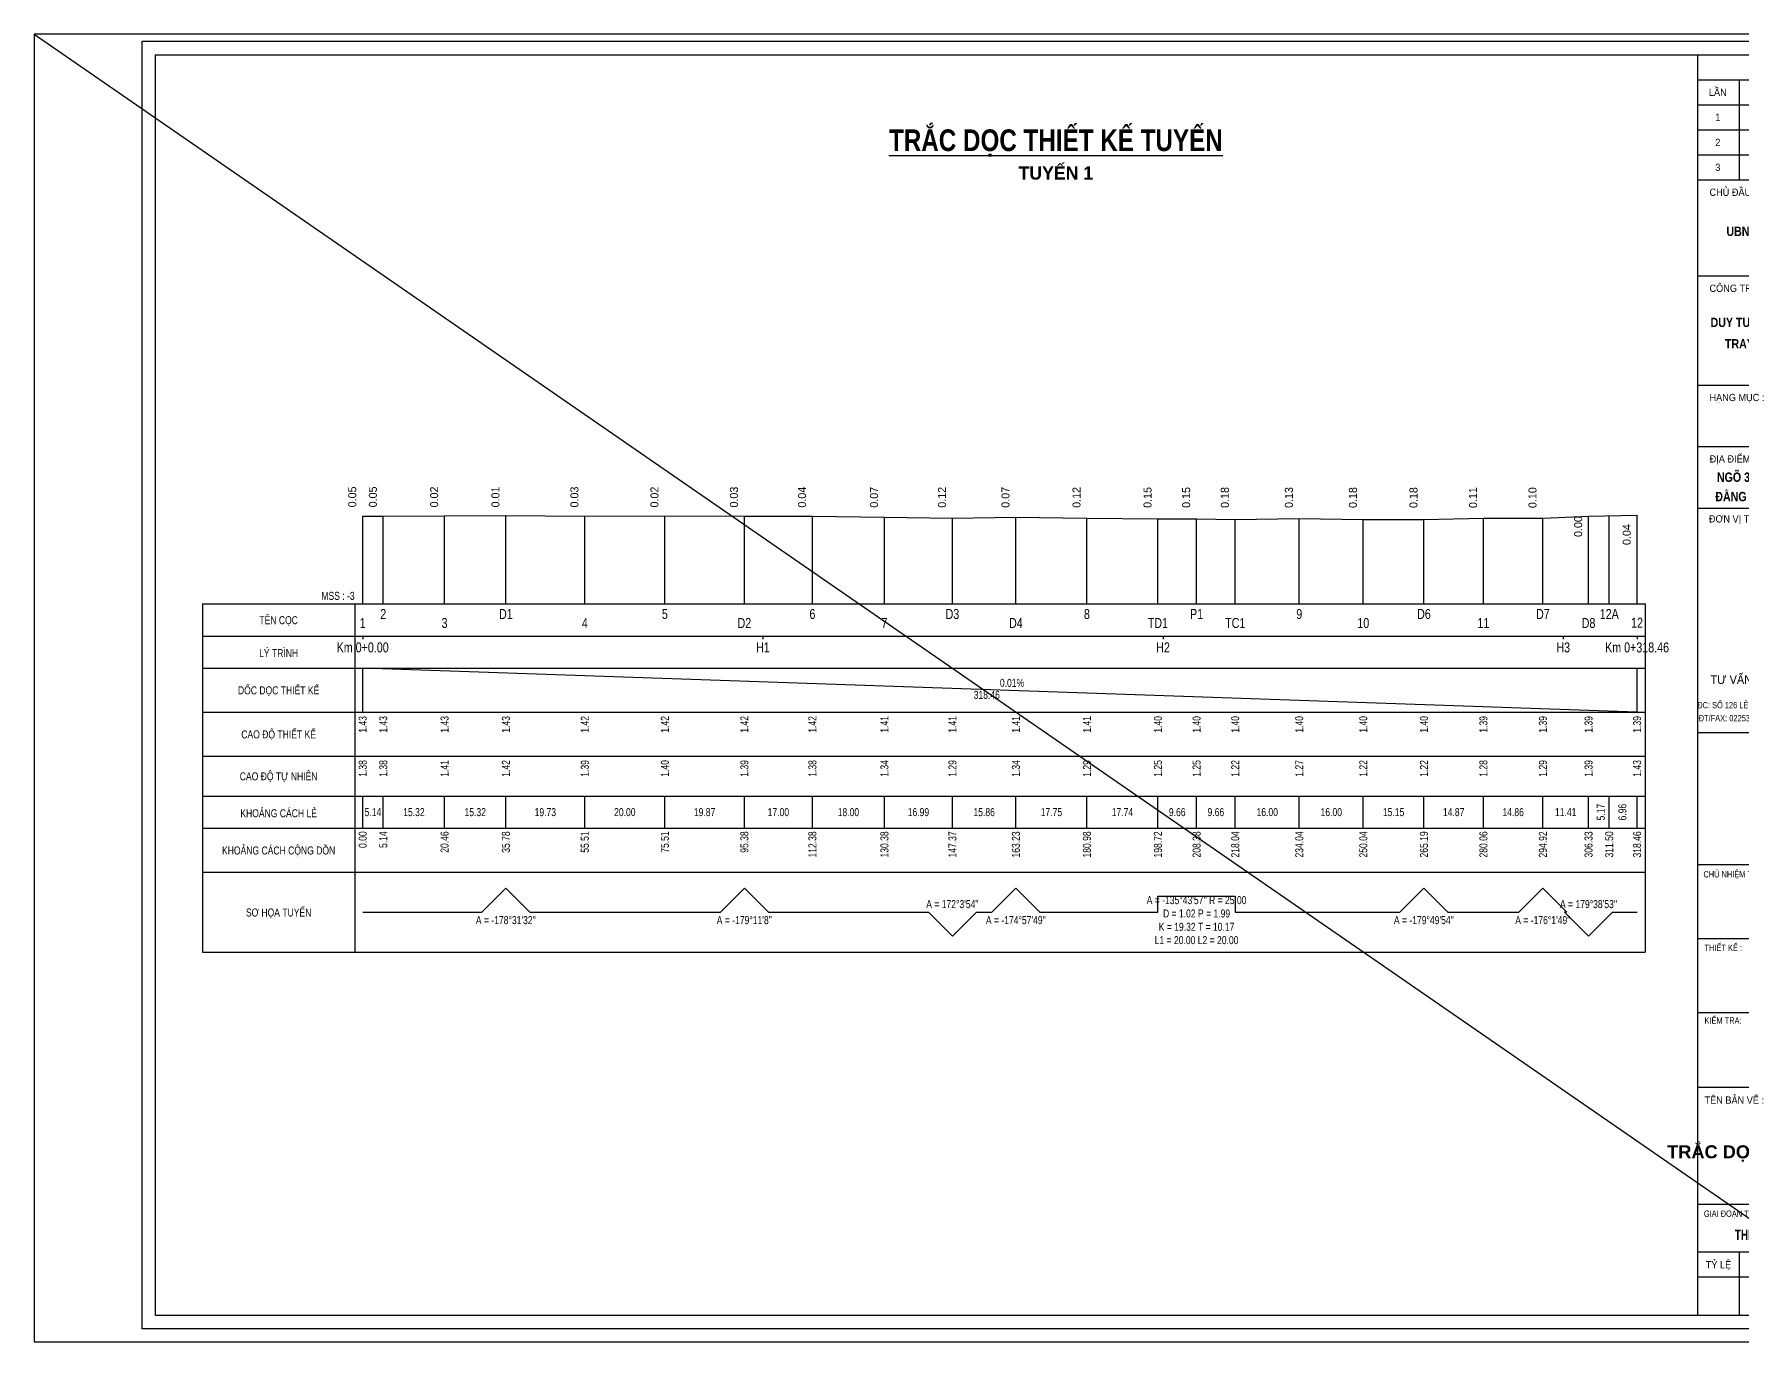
# Model space of a CAD drawing. Header units: inches. Extents: x 484 to 1135, y -186 to 819.
# Drawn here: x 484.5 to 911.5, y -16.1 to 310.5 of the extents above; entities that cross this region are included whole.
import ezdxf
from ezdxf.enums import TextEntityAlignment as Align

# ---------------------------------------------------------------- set-up
doc = ezdxf.new("R2010")
doc.units = ezdxf.units.IN
doc.header["$MEASUREMENT"] = 0
for name, color, linetype in [('Bang TD tu nhien', 3, 'Continuous'), ('BT7-THAY', 7, 'Continuous'), ('DD Ranh dan trong 1 trai', 2, 'Continuous'), ('Duong dong trac doc tu nhien', 9, 'Continuous'), ('ENTTNTHIETKE1', 2, 'Continuous'), ('GHICHU', 7, 'Continuous'), ('KHUNGTEN', 5, 'Continuous'), ('T.bao', 6, 'Continuous'), ('thep', 2, 'Continuous'), ('Trac doc tu nhien', 3, 'Continuous'), ('TracDoc', 7, 'Continuous'), ('TXT', 5, 'Continuous')]:
    doc.layers.add(name, color=color, linetype=linetype)
doc.layers.add('KCS_Plotter', color=11, linetype='Continuous', plot=False)
doc.layers.add('LC Text2', color=7, linetype='Continuous', lineweight=25)
doc.styles.add('BangTD', font='viet buddy.shx', dxfattribs={"width": 0.8})
doc.styles.add('LC 1', font='')
doc.styles.add('LC3', font='', dxfattribs={"width": 0.8})
doc.styles.add('style1', font='')
doc.styles.add('T2', font='', dxfattribs={"width": 0.8})
doc.styles.add('THANG2', font='')
doc.styles.add('VnAvantH-B', font='')
doc.styles.get('LC 1').set_extended_font_data('.VnAvantH', bold=True)
doc.styles.get('LC3').set_extended_font_data('.VnArialH', bold=True)
doc.styles.get('style1').set_extended_font_data('.VnAvantH')
doc.styles.get('T2').set_extended_font_data('.VnArialH')
doc.styles.get('THANG2').set_extended_font_data('.VnHelvetInsH', bold=True)
doc.styles.get('VnAvantH-B').set_extended_font_data('.VnAvantH', bold=True)

# ---------------------------------------------------------------- blocks, each defined once
blk = doc.blocks.new('TIEUDE1')
at = {"layer": 'LC Text2', "color": 7, "style": 'LC 1'}
blk.add_attdef('TIªU§Ò', text='', height=5, dxfattribs=at).set_placement((0, 0), align=Align.BOTTOM_CENTER)
blk.add_attdef('TL', text='', height=3, dxfattribs=at).set_placement((0, -2), align=Align.TOP_CENTER)
blk = doc.blocks.new('khung vpn')
at = {"layer": 'Defpoints'}
for p, q in [((52556.45964432618, -4195.445519303803), (52498.75819758818, -4195.445519303803)), ((52498.75819758818, -4195.445519303803), (52498.75819758818, -4235.275694307393)), ((52498.75819758818, -4235.275694307393), (52556.45964432618, -4235.275694307393))]:
    blk.add_line(p, q, dxfattribs=at)
at = {"layer": 'KHUNGTEN'}
blk.add_lwpolyline([(52556.24304850244, -4234.884980830777), (52502.04792260095, -4234.884980830777), (52502.04792260095, -4195.662115130224), (52556.24304850244, -4195.662115130224)], close=True, dxfattribs=at)
at = {"layer": 'T.bao'}
for p, q in [((52549.44289181817, -4196.835486807197), (52555.83215303945, -4196.835486807197)), ((52550.70276760024, -4196.835486807197), (52550.70276760024, -4199.88539166286)), ((52549.44289181817, -4197.597963021079), (52555.83215303945, -4197.597963021079)), ((52549.44289181817, -4198.360439235052), (52555.83215303945, -4198.360439235052)), ((52549.44289181817, -4199.122915448978), (52555.83215303945, -4199.122915448978)), ((52549.44289181817, -4222.986925725188), (52555.83215303945, -4222.986925725188)), ((52549.44289181817, -4225.240586002756), (52555.83215303945, -4225.240586002756)), ((52549.44289181817, -4227.516493724237), (52555.83215303945, -4227.516493724237)), ((52549.44289181817, -4232.533692328487), (52555.83215303945, -4232.533692328487)), ((52550.70276760024, -4232.533692328487), (52550.70276760024, -4234.474085367845)), ((52549.44289181817, -4233.29616854246), (52555.83215303945, -4233.29616854246))]:
    blk.add_line(p, q, dxfattribs=at)
at = {"layer": 'thep'}
for p, q in [((52549.44289181817, -4199.88539166286), (52555.83215303945, -4199.88539166286)), ((52549.44289181817, -4202.810375340749), (52555.83215303945, -4202.810375340749)), ((52549.44289181817, -4206.13754427426), (52555.83215303945, -4206.13754427426)), ((52549.44289181817, -4208.009076799373), (52555.83215303945, -4208.009076799373)), ((52549.44289181817, -4209.880609324487), (52555.83215303945, -4209.880609324487)), ((52549.44289181817, -4216.72111021527), (52555.83215303945, -4216.72111021527)), ((52549.44289181817, -4220.74143934323), (52555.83215303945, -4220.74143934323)), ((52549.44289181817, -4231.082536705645), (52555.83215303945, -4231.082536705645))]:
    blk.add_line(p, q, dxfattribs=at)
for points in [[(52555.83215303945, -4234.474085367845), (52502.45881806394, -4234.474085367845), (52502.45881806394, -4196.073010593269), (52555.83215303945, -4196.073010593269)], [(52555.83215303945, -4196.073010593269), (52555.83215303945, -4234.474085367845), (52549.44289181817, -4234.474085367845), (52549.44289181817, -4196.073010593269)]]:
    blk.add_lwpolyline(points, close=True, dxfattribs=at)
at = {"layer": 'BT7-THAY', "linetype": 'ByBlock', "style": 'VnAvantH-B'}
for s, height, width, p in [('ubnd ph\xadêng §»NG GIANG', 0.2851237116029671, 0.8500000011222866, (52552.6695148174, -4201.592412668494)), ('ngâ 384 L¹CH TRAY, PH¦êNG', 0.2851237116029671, 0.8500000011222866, (52552.52450194196, -4209.081643928986)), ('§»NG GIANG, quËn ng« quyÒn', 0.2851237116029671, 0.8500000011222866, (52552.63446091265, -4209.672588918063)), ('thiÕt kÕ b¶n vÏ thi c«ng', 0.3207641755530889, 0.7000000012401753, (52552.64303810366, -4232.176612452314))]:
    blk.add_text(s, height=height, dxfattribs=dict(at, width=width)).set_placement(p, align=Align.CENTER)
at = {"layer": 'BT7-THAY', "insert": (52552.64253074035, -4204.080975829308), "char_height": 0.2851237116029671, "width": 6.524099126571677, "attachment_point": 2, "line_spacing_factor": 1.372150999519948, "style": 'VnAvantH-B'}
blk.add_mtext('{\\W0.85;duy tu, söa ch÷a NGâ 384 L¹CH TRAY, PH¦êNG §»NG GIANG}', dxfattribs=at)
at = {"layer": 'TXT', "linetype": 'Continuous'}
for s, height, style, width, p in [('lÇn', 0.221811262235822, 'T2', 0.9, (52550.05448000691, -4197.326304958766)), ('1', 0.221811262235822, 'T2', 0.9, (52550.05448000691, -4198.088781172693)), ('2', 0.221811262235822, 'T2', 0.9, (52550.05448000691, -4198.85125738662)), ('3', 0.221811262235822, 'T2', 0.9, (52550.05448000691, -4199.613733600548)), ('®c: sè 126 lª v¨n thuyÕt - kªnh d\xad¬ng - lª ch©n - hp', 0.1940848544563443, 'T2', 0.8, (52552.68916620999, -4215.979650581708)), ('§T/fax: 02253.623.623      Email: Congty18@gmail.com', 0.1940848544563443, 'style1', 0.7, (52552.66567721473, -4216.375771828277)), ('giai ®o¹n thùc hiÖn:', 0.1940848544563443, 'T2', 0.8, (52550.90430934657, -4231.470782055649)), ('tû lÖ', 0.221811262235822, 'T2', 0.9, (52550.0760974644, -4233.041478438884))]:
    blk.add_text(s, height=height, dxfattribs=dict(at, style=style, width=width)).set_placement(p, align=Align.CENTER)
at = {"layer": 'TXT', "linetype": 'Continuous', "style": 'T2'}
for s, height, width, p in [('chñ ®Çu t\xad :', 0.221811262235822, 0.9, (52549.8016593474, -4200.370603799054)), ('c«ng tr×nh :', 0.221811262235822, 0.9, (52549.8016593474, -4203.295587476874)), ('h¹ng môc :', 0.221811262235822, 0.9, (52549.8016593474, -4206.622756410431)), ('®Þa ®iÓm xd:', 0.221811262235822, 0.9, (52549.80643529732, -4208.494288935544)), ('®¬n vÞ thiÕt kÕ:', 0.221811262235822, 0.9, (52549.78481783982, -4210.320213736409)), ('chñ nhiÖm thiÕt kÕ:', 0.1940848544563443, 0.8, (52549.61652844689, -4221.132441106699)), ('thiÕt kÕ :', 0.1940848544563443, 0.8, (52549.65083987651, -4223.3714315874)), ('kiÓm tra:', 0.1940848544563443, 0.8, (52549.65083987651, -4225.587042321379)), ('tªn b¶n vÏ :', 0.221811262235822, 0.9, (52549.65083987651, -4228.025783274835))]:
    blk.add_text(s, height=height, dxfattribs=dict(at, width=width)).set_placement(p)
at = {"layer": 'TXT', "linetype": 'Continuous', "style": 'T2', "width": 0.9}
blk.add_text('t\xad vÊn ®Çu t\xad x©y dùng sè 18', height=0.2661735146829865, dxfattribs=at).set_placement((52552.62071698596, -4215.09385428579), align=Align.MIDDLE)

msp = doc.modelspace()

# ---------------------------------------------------------------- linework, layer by layer
at = {"layer": 'Bang TD tu nhien', "color": 3}
for p, q in [((526.5848096249832, 168.1940676881414), (526.5848096249832, 81.19406768814139)), ((526.5848096249832, 168.1940676881414), (887.0446484921707, 168.1940676881414)), ((564.5848096249832, 168.1940676881414), (564.5848096249832, 81.19406768814139)), ((887.0446484921707, 168.1940676881414), (887.0446484921707, 81.19406768814139)), ((526.5848096249832, 160.1940676881414), (887.0446484921707, 160.1940676881414)), ((526.5848096249832, 152.1940676881414), (887.0446484921707, 152.1940676881414)), ((526.5848096249832, 141.1940676881414), (887.0446484921707, 141.1940676881414)), ((526.5848096249832, 130.1940676881414), (887.0446484921707, 130.1940676881414)), ((526.5848096249832, 120.1940676881414), (887.0446484921707, 120.1940676881414)), ((526.5848096249832, 112.1940676881414), (887.0446484921707, 112.1940676881414)), ((526.5848096249832, 101.1940676881414), (887.0446484921707, 101.1940676881414)), ((526.5848096249832, 81.19406768814139), (887.0446484921707, 81.19406768814139))]:
    msp.add_line(p, q, dxfattribs=at)
at = {"layer": 'Duong dong trac doc tu nhien', "color": 8}
for p, q in [((566.5848096249832, 168.1940676881414), (566.5848096249832, 190.0940676881414)), ((571.7248096249832, 168.1940676881414), (571.7248096249832, 190.0940676881414)), ((587.0448096249833, 168.1940676881414), (587.0448096249833, 190.2440676881414)), ((602.3648096249832, 168.1940676881414), (602.3648096249832, 190.2940676881414)), ((622.0948096249832, 168.1940676881414), (622.0948096249832, 190.1440676881414)), ((642.0948096249832, 168.1940676881414), (642.0948096249832, 190.1940676881414)), ((661.9648096249832, 168.1940676881414), (661.9648096249832, 190.1440676881414)), ((678.9648096249832, 168.1940676881414), (678.9648096249832, 190.0940676881414)), ((696.9648096249832, 168.1940676881414), (696.9648096249832, 189.8940676881414)), ((713.9548096249832, 168.1940676881414), (713.9548096249832, 189.6440676881414)), ((729.8148096249832, 168.1940676881414), (729.8148096249832, 189.8940676881414)), ((747.5648096249832, 168.1940676881414), (747.5648096249832, 189.6440676881414)), ((765.3048096249832, 168.1940676881414), (765.3048096249832, 189.4440676881414)), ((774.9648096249832, 168.1940676881414), (774.9648096249832, 189.4440676881414)), ((784.6248096249832, 168.1940676881414), (784.6248096249832, 189.2940676881414)), ((800.6248096249832, 168.1940676881414), (800.6248096249832, 189.5440676881414)), ((816.6248096249832, 168.1940676881414), (816.6248096249832, 189.2940676881414)), ((831.7748096249832, 168.1940676881414), (831.7748096249832, 189.2940676881414)), ((846.6448096249833, 168.1940676881414), (846.6448096249833, 189.5940676881414)), ((861.5048096249832, 168.1940676881414), (861.5048096249832, 189.6440676881414)), ((872.9148096249833, 168.1940676881414), (872.9148096249833, 190.1440676881414)), ((878.0848096249831, 168.1940676881414), (878.0848096249831, 190.2293108868223)), ((885.0448096249831, 168.1940676881414), (885.0448096249831, 190.3440676881414))]:
    msp.add_line(p, q, dxfattribs=at)
at = {"layer": 'KCS_Plotter'}
msp.add_line((484.4950380975195, 310.5451644080764), (957.7426556727492, -16.13792561810999), dxfattribs=at)
at = {"layer": 'Trac doc tu nhien', "color": 3}
msp.add_lwpolyline([(566.5848096249832, 190.0940676881414), (571.7248096249832, 190.0940676881414), (587.0448096249833, 190.2440676881414), (602.3648096249832, 190.2940676881414), (622.0948096249832, 190.1440676881414), (642.0948096249832, 190.1940676881414), (661.9648096249832, 190.1440676881414), (678.9648096249832, 190.0940676881414), (696.9648096249832, 189.8940676881414), (713.9548096249832, 189.6440676881414), (729.8148096249832, 189.8940676881414), (747.5648096249832, 189.6440676881414), (765.3048096249832, 189.4440676881414), (774.9648096249832, 189.4440676881414), (784.6248096249832, 189.2940676881414), (800.6248096249832, 189.5440676881414), (816.6248096249832, 189.2940676881414), (831.7748096249832, 189.2940676881414), (846.6448096249833, 189.5940676881414), (861.5048096249832, 189.6440676881414), (872.9148096249833, 190.1440676881414), (885.0448096249831, 190.3440676881414)], dxfattribs=at)
at = {"layer": 'TracDoc', "color": 5}
for p, q in [((566.5848096249832, 160.1940676881414), (566.5848096249832, 159.3940676881414)), ((666.5848096249832, 160.1940676881414), (666.5848096249832, 159.3940676881414)), ((766.5848096249832, 160.1940676881414), (766.5848096249832, 159.3940676881414)), ((866.5848096249832, 160.1940676881414), (866.5848096249832, 159.3940676881414)), ((885.0446484921707, 160.1940676881414), (885.0446484921707, 159.3940676881414))]:
    msp.add_line(p, q, dxfattribs=at)
at = {"layer": 'TracDoc', "color": 2}
for p, q in [((566.5848096249832, 141.1940676881414), (566.5848096249832, 152.1940676881414)), ((885.0448096249831, 141.1940676881414), (566.5848096249832, 152.1940676881414)), ((885.0448096249831, 141.1940676881414), (885.0448096249831, 152.1940676881414))]:
    msp.add_line(p, q, dxfattribs=at)
at = {"layer": 'TracDoc', "color": 3}
for p, q in [((566.5848096249832, 112.1940676881414), (566.5848096249832, 120.1940676881414)), ((571.7248096249832, 112.1940676881414), (571.7248096249832, 120.1940676881414)), ((587.0448096249833, 112.1940676881414), (587.0448096249833, 120.1940676881414)), ((602.3648096249832, 112.1940676881414), (602.3648096249832, 120.1940676881414)), ((622.0948096249832, 112.1940676881414), (622.0948096249832, 120.1940676881414)), ((642.0948096249832, 112.1940676881414), (642.0948096249832, 120.1940676881414)), ((661.9648096249832, 112.1940676881414), (661.9648096249832, 120.1940676881414)), ((678.9648096249832, 112.1940676881414), (678.9648096249832, 120.1940676881414)), ((696.9648096249832, 112.1940676881414), (696.9648096249832, 120.1940676881414)), ((713.9548096249832, 112.1940676881414), (713.9548096249832, 120.1940676881414)), ((729.8148096249832, 112.1940676881414), (729.8148096249832, 120.1940676881414)), ((747.5648096249832, 112.1940676881414), (747.5648096249832, 120.1940676881414)), ((765.3048096249832, 112.1940676881414), (765.3048096249832, 120.1940676881414)), ((774.9648096249832, 112.1940676881414), (774.9648096249832, 120.1940676881414)), ((784.6248096249832, 112.1940676881414), (784.6248096249832, 120.1940676881414)), ((800.6248096249832, 112.1940676881414), (800.6248096249832, 120.1940676881414)), ((816.6248096249832, 112.1940676881414), (816.6248096249832, 120.1940676881414)), ((831.7748096249832, 112.1940676881414), (831.7748096249832, 120.1940676881414)), ((846.6448096249833, 112.1940676881414), (846.6448096249833, 120.1940676881414)), ((861.5048096249832, 112.1940676881414), (861.5048096249832, 120.1940676881414)), ((872.9148096249833, 112.1940676881414), (872.9148096249833, 120.1940676881414)), ((878.0848096249831, 112.1940676881414), (878.0848096249831, 120.1940676881414)), ((885.0448096249831, 112.1940676881414), (885.0448096249831, 120.1940676881414))]:
    msp.add_line(p, q, dxfattribs=at)
at = {"layer": 'TracDoc', "color": 1}
msp.add_lwpolyline([(566.5848096249832, 91.19406768814139), (596.3648096249832, 91.19406768814139), (602.3648096249832, 97.19406768814139), (608.3648096249832, 91.19406768814139), (655.9648096249832, 91.19406768814139), (661.9648096249832, 97.19406768814139), (667.9648096249832, 91.19406768814139), (707.9548096249832, 91.19406768814139), (713.9548096249832, 85.19406768814139), (719.9548096249832, 91.19406768814139), (723.8148096249831, 91.19406768814139), (729.8148096249831, 97.19406768814139), (735.8148096249831, 91.19406768814139), (765.3031951000236, 91.19406768814139), (765.3031951000236, 95.19406768814139), (784.626261901945, 95.19406768814139), (784.626261901945, 91.19406768814139), (825.7746473769854, 91.19406768814139), (831.7746473769854, 97.19406768814139), (837.7746473769854, 91.19406768814139), (855.5046473769854, 91.19406768814139), (861.5046473769854, 97.19406768814139), (867.5046473769854, 91.19406768814139), (866.9146473769854, 91.19406768814139), (872.9146473769854, 85.19406768814139), (878.9146473769854, 91.19406768814139), (885.0446473769854, 91.19406768814139)], dxfattribs=at)

# ---------------------------------------------------------------- block references
at = {"layer": 'ENTTNTHIETKE1', "color": 6, "xscale": 8.201736918742766, "yscale": 8.201736918742766, "zscale": 8.201736918742766}
msp.add_blockref('khung vpn', (-430096.5082592109, 34720.48557065599), dxfattribs=at)
at = {"layer": 'LC Text2'}
ref = msp.add_blockref('TIEUDE1', (739.8047017916203, 279.7173286728242, -1.34709938716741e-05), dxfattribs=dict(at, xscale=1.100034109015741, yscale=1.100034109015741, zscale=1.100034109015741, rotation=359.999216292062))
ref.add_attrib('TIªU§Ò', '%%UTR¾C DäC THIÕT KÕ TUYÕN', dxfattribs={"color": 7, "height": 5.417024029720151, "rotation": 359.9992162747594, "style": 'LC3', "width": 0.8}).set_placement((739.8047017916203, 279.7173286728242), align=Align.BOTTOM_CENTER)
ref.add_attrib('TL', 'tuyÕn 1', dxfattribs={"color": 7, "height": 3.300102327049482, "rotation": 359.9992162747594, "style": 'LC 1'}).set_placement((739.8046716982597, 277.5172604497669), align=Align.TOP_CENTER)

# ---------------------------------------------------------------- texts
at = {"layer": 'Bang TD tu nhien', "color": 3, "style": 'BangTD', "width": 0.8}
for s, p in [('TÊN CỌC', (545.5848096249832, 164.1940676881414)), ('LÝ TRÌNH', (545.5848096249832, 156.1940676881414)), ('DỐC DỌC THIẾT KẾ', (545.5848096249832, 146.6940676881414)), ('CAO ĐỘ THIẾT KẾ', (545.5848096249832, 135.6940676881414)), ('CAO ĐỘ TỰ NHIÊN', (545.5848096249832, 125.1940676881414)), ('KHOẢNG CÁCH LẺ', (545.5848096249832, 116.1940676881414)), ('KHOẢNG CÁCH CỘNG DỒN', (545.5848096249832, 106.6940676881414)), ('SƠ HỌA TUYẾN', (545.5848096249832, 91.19406768814139))]:
    msp.add_text(s, height=2, dxfattribs=at).set_placement(p, align=Align.MIDDLE)
at = {"layer": 'DD Ranh dan trong 1 trai', "color": 2}
for s, p in [('0.05', (565.5848096249832, 192.3440676881414)), ('0.05', (570.7248096249832, 192.3407118300798)), ('0.02', (586.0448096249833, 192.3307095449625)), ('0.01', (601.3648096249832, 192.3207072598451)), ('0.03', (621.0948096249832, 192.3078257268578)), ('0.02', (641.0948096249832, 192.2947679133887)), ('0.03', (660.9648096249832, 192.2817949757071)), ('0.04', (677.9648096249832, 192.2706958342583)), ('0.07', (695.9648096249832, 192.2589438021361)), ('0.12', (712.9548096249832, 192.2478511895941)), ('0.07', (728.8148096249832, 192.237496343513)), ('0.12', (746.5648096249832, 192.2259075340592)), ('0.15', (764.3048096249832, 192.2143252535121)), ('0.15', (773.9648096249832, 192.2080183296065)), ('0.18', (783.6248096249832, 192.2017114057009)), ('0.13', (799.6248096249832, 192.1912651549256)), ('0.18', (815.6248096249832, 192.1808189041503)), ('0.18', (830.7748096249832, 192.1709276104474)), ('0.11', (845.6448096249833, 192.1612191261331)), ('0.10', (860.5048096249832, 192.1515171707255))]:
    msp.add_text(s, height=2, rotation=90, dxfattribs=at).set_placement(p, align=Align.BOTTOM_LEFT)
for s, p in [('0.00', (871.9148096249833, 190.1440676881414)), ('0.04', (884.0448096249831, 188.1361481242724))]:
    msp.add_text(s, height=2, rotation=90, dxfattribs=at).set_placement(p, align=Align.BOTTOM_RIGHT)
at = {"layer": 'GHICHU', "color": 0, "style": 'THANG2'}
msp.add_text('tr¾c däc thiÕt kÕ tuyÕn 1', height=3.251751186446494, rotation=359.9992163059826, dxfattribs=at).set_placement((925.7502966474974, 29.70454196199978), align=Align.CENTER)
at = {"layer": 'Trac doc tu nhien', "color": 3, "insert": (564.5848096249832, 169.1940676881414), "char_height": 2, "attachment_point": 9, "style": 'BangTD'}
msp.add_mtext('MSS : -3', dxfattribs=at)
at = {"layer": 'TracDoc', "color": 5, "style": 'BangTD', "width": 0.8}
for s, p in [('2', (571.7248096249832, 166.9440676881414)), ('D1', (602.3648096249832, 166.9440676881414)), ('5', (642.0948096249832, 166.9440676881414)), ('6', (678.9648096249832, 166.9440676881414)), ('D3', (713.9548096249832, 166.9440676881414)), ('8', (747.5648096249832, 166.9440676881414)), ('P1', (774.9648096249832, 166.9440676881414)), ('9', (800.6248096249832, 166.9440676881414)), ('D6', (831.7748096249832, 166.9440676881414)), ('D7', (861.5048096249832, 166.9440676881414)), ('12A', (878.0848096249831, 166.9440676881414)), ('12', (885.0448096249831, 164.7774010214747)), ('Km 0+0.00', (566.5848096249832, 158.5940676881414)), ('H1', (666.5848096249832, 158.5940676881414)), ('H2', (766.5848096249832, 158.5940676881414)), ('H3', (866.5848096249832, 158.5940676881414)), ('Km 0+318.46', (885.0446484921707, 158.5940676881414))]:
    msp.add_text(s, height=2.5, dxfattribs=at).set_placement(p, align=Align.TOP_CENTER)
for s, p in [('1', (566.5848096249832, 161.4440676881414)), ('3', (587.0448096249833, 161.4440676881414)), ('4', (622.0948096249832, 161.4440676881414)), ('D2', (661.9648096249832, 161.4440676881414)), ('7', (696.9648096249832, 161.4440676881414)), ('D4', (729.8148096249832, 161.4440676881414)), ('TD1', (765.3048096249832, 161.4440676881414)), ('TC1', (784.6248096249832, 161.4440676881414)), ('10', (816.6248096249832, 161.4440676881414)), ('11', (846.6448096249833, 161.4440676881414)), ('D8', (872.9148096249833, 161.4440676881414))]:
    msp.add_text(s, height=2.5, dxfattribs=at).set_placement(p, align=Align.BOTTOM_CENTER)
at = {"layer": 'TracDoc', "color": 2, "style": 'BangTD', "width": 0.8}
msp.add_text('0.01%', height=2, dxfattribs=at).set_placement((725.8148096249831, 146.8940676881414), align=Align.BOTTOM_LEFT)
msp.add_text('318.46', height=2, dxfattribs=at).set_placement((725.8148096249831, 146.4940676881414), align=Align.TOP_RIGHT)
for s, p in [('1.43', (566.5848096249832, 140.1940676881414)), ('1.43', (571.7248096249832, 140.1940676881414)), ('1.43', (587.0448096249833, 140.1940676881414)), ('1.43', (602.3648096249832, 140.1940676881414)), ('1.42', (622.0948096249832, 140.1940676881414)), ('1.42', (642.0948096249832, 140.1940676881414)), ('1.42', (661.9648096249832, 140.1940676881414)), ('1.42', (678.9648096249832, 140.1940676881414)), ('1.41', (696.9648096249832, 140.1940676881414)), ('1.41', (713.9548096249832, 140.1940676881414)), ('1.41', (729.8148096249832, 140.1940676881414)), ('1.41', (747.5648096249832, 140.1940676881414)), ('1.40', (765.3048096249832, 140.1940676881414)), ('1.40', (774.9648096249832, 140.1940676881414)), ('1.40', (784.6248096249832, 140.1940676881414)), ('1.40', (800.6248096249832, 140.1940676881414)), ('1.40', (816.6248096249832, 140.1940676881414)), ('1.40', (831.7748096249832, 140.1940676881414)), ('1.39', (846.6448096249833, 140.1940676881414)), ('1.39', (861.5048096249832, 140.1940676881414)), ('1.39', (872.9148096249833, 140.1940676881414)), ('1.39', (885.0448096249831, 140.1940676881414))]:
    msp.add_text(s, height=2, rotation=90, dxfattribs=at).set_placement(p, align=Align.MIDDLE_RIGHT)
at = {"layer": 'TracDoc', "color": 3, "style": 'BangTD', "width": 0.8}
for s, p in [('1.38', (566.5848096249832, 129.1940676881414)), ('1.38', (571.7248096249832, 129.1940676881414)), ('1.41', (587.0448096249833, 129.1940676881414)), ('1.42', (602.3648096249832, 129.1940676881414)), ('1.39', (622.0948096249832, 129.1940676881414)), ('1.40', (642.0948096249832, 129.1940676881414)), ('1.39', (661.9648096249832, 129.1940676881414)), ('1.38', (678.9648096249832, 129.1940676881414)), ('1.34', (696.9648096249832, 129.1940676881414)), ('1.29', (713.9548096249832, 129.1940676881414)), ('1.34', (729.8148096249832, 129.1940676881414)), ('1.29', (747.5648096249832, 129.1940676881414)), ('1.25', (765.3048096249832, 129.1940676881414)), ('1.25', (774.9648096249832, 129.1940676881414)), ('1.22', (784.6248096249832, 129.1940676881414)), ('1.27', (800.6248096249832, 129.1940676881414)), ('1.22', (816.6248096249832, 129.1940676881414)), ('1.22', (831.7748096249832, 129.1940676881414)), ('1.28', (846.6448096249833, 129.1940676881414)), ('1.29', (861.5048096249832, 129.1940676881414)), ('1.39', (872.9148096249833, 129.1940676881414)), ('1.43', (885.0448096249831, 129.1940676881414)), ('0.00', (566.5848096249832, 111.3940676881414)), ('5.14', (571.7248096249832, 111.3940676881414)), ('20.46', (587.0448096249833, 111.3940676881414)), ('35.78', (602.3648096249832, 111.3940676881414)), ('55.51', (622.0948096249832, 111.3940676881414)), ('75.51', (642.0948096249832, 111.3940676881414)), ('95.38', (661.9648096249832, 111.3940676881414)), ('112.38', (678.9648096249832, 111.3940676881414)), ('130.38', (696.9648096249832, 111.3940676881414)), ('147.37', (713.9548096249832, 111.3940676881414)), ('163.23', (729.8148096249832, 111.3940676881414)), ('180.98', (747.5648096249832, 111.3940676881414)), ('198.72', (765.3048096249832, 111.3940676881414)), ('208.38', (774.9648096249832, 111.3940676881414)), ('218.04', (784.6248096249832, 111.3940676881414)), ('234.04', (800.6248096249832, 111.3940676881414)), ('250.04', (816.6248096249832, 111.3940676881414)), ('265.19', (831.7748096249832, 111.3940676881414)), ('280.06', (846.6448096249833, 111.3940676881414)), ('294.92', (861.5048096249832, 111.3940676881414)), ('306.33', (872.9148096249833, 111.3940676881414)), ('311.50', (878.0848096249831, 111.3940676881414)), ('318.46', (885.0448096249831, 111.3940676881414))]:
    msp.add_text(s, height=2, rotation=90, dxfattribs=at).set_placement(p, align=Align.MIDDLE_RIGHT)
for s, p in [('5.14', (569.1548096249833, 116.1940676881414)), ('15.32', (579.3848096249832, 116.1940676881414)), ('15.32', (594.7048096249832, 116.1940676881414)), ('19.73', (612.2298096249832, 116.1940676881414)), ('20.00', (632.0948096249832, 116.1940676881414)), ('19.87', (652.0298096249833, 116.1940676881414)), ('17.00', (670.4648096249832, 116.1940676881414)), ('18.00', (687.9648096249832, 116.1940676881414)), ('16.99', (705.4598096249832, 116.1940676881414)), ('15.86', (721.8848096249833, 116.1940676881414)), ('17.75', (738.6898096249832, 116.1940676881414)), ('17.74', (756.4348096249832, 116.1940676881414)), ('9.66', (770.1348096249833, 116.1940676881414)), ('9.66', (779.7948096249831, 116.1940676881414)), ('16.00', (792.6248096249832, 116.1940676881414)), ('16.00', (808.6248096249832, 116.1940676881414)), ('15.15', (824.1998096249832, 116.1940676881414)), ('14.87', (839.2098096249832, 116.1940676881414)), ('14.86', (854.0748096249832, 116.1940676881414)), ('11.41', (867.2098096249832, 116.1940676881414))]:
    msp.add_text(s, height=2, dxfattribs=at).set_placement(p, align=Align.MIDDLE_CENTER)
for s, p in [('5.17', (875.978235287368, 116.1940676881414)), ('6.96', (881.364335671636, 116.1940676881414))]:
    msp.add_text(s, height=2, rotation=90, dxfattribs=at).set_placement(p, align=Align.MIDDLE_CENTER)
at = {"layer": 'TracDoc', "color": 1, "char_height": 2, "attachment_point": 5, "style": 'BangTD'}
for s, insert in [("A = 172°3'54''", (713.9548096249832, 93.19406768814139)), ("A = -135°43'57'' R = 25.00^M^JD = 1.02 P = 1.99^M^JK = 19.32 T = 10.17^M^JL1 = 20.00 L2 = 20.00", (774.9647285009843, 89.19406768814139)), ("A = 179°38'53''", (872.9146473769854, 93.19406768814139)), ("A = -178°31'32''", (602.3648096249832, 89.19406768814139)), ("A = -179°11'8''", (661.9648096249832, 89.19406768814139)), ("A = -174°57'49''", (729.8148096249831, 89.19406768814139)), ("A = -179°49'54''", (831.7746473769854, 89.19406768814139)), ("A = -176°1'49''", (861.5046473769854, 89.19406768814139))]:
    msp.add_mtext(s, dxfattribs=dict(at, insert=insert))

doc.saveas('drawing.dxf')
